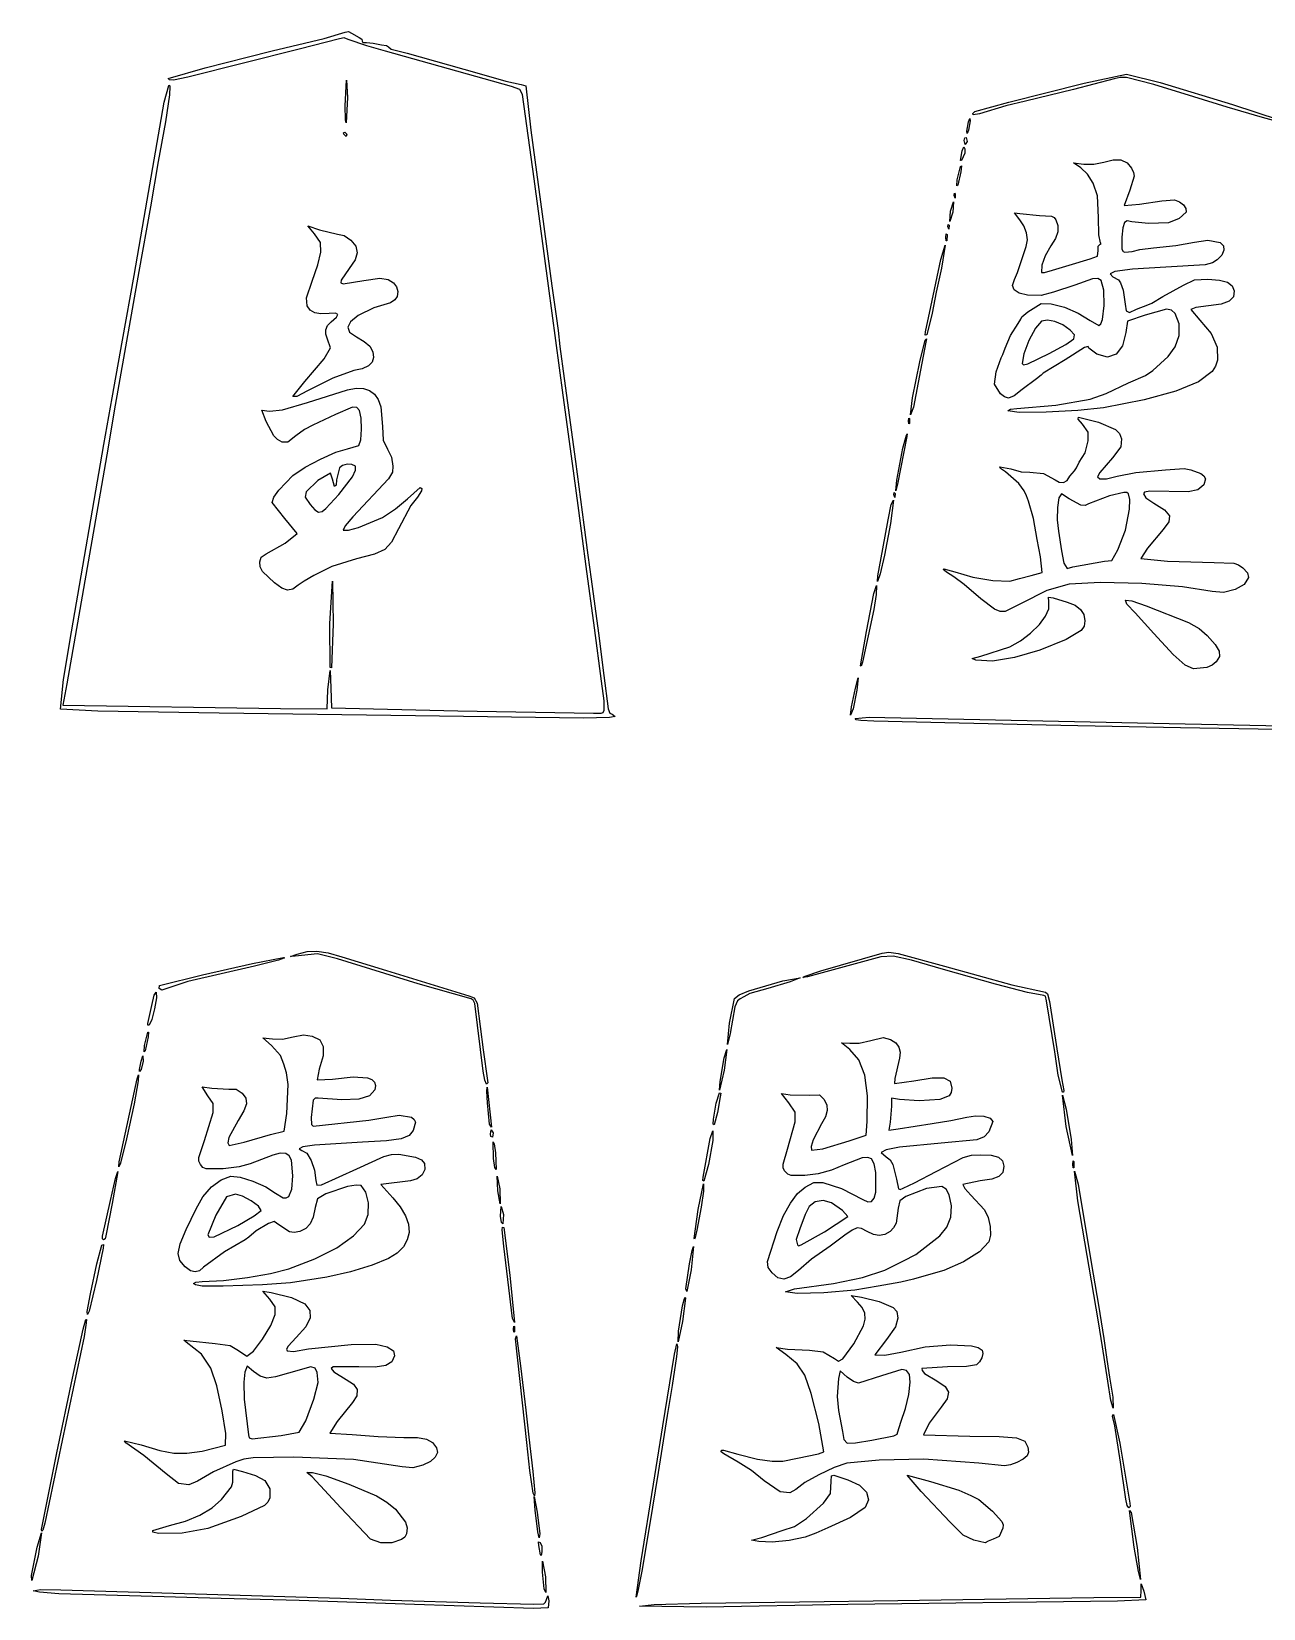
# Model space of a CAD drawing. Extents: x 42 to 612, y 45 to 848.
# Drawn here: x 305.9 to 462.7, y 261 to 461.8 of the extents above; entities that cross this region are included whole.
import ezdxf

# ---------------------------------------------------------------- set-up
doc = ezdxf.new("R2010")
doc.units = 0
doc.layers.get('0').update_dxf_attribs({"linetype": 'CONTINUOUS'})

msp = doc.modelspace()

# ---------------------------------------------------------------- linework, layer by layer
at = {"color": 7}
for points in [[(354.80625, 374.683867), (329.803125, 375.034043), (314.339701, 375.295497), (309.585889, 375.561595), (310.009566, 379.331352), (310.995589, 385.365625), (315.121872, 409.244271), (316.173353, 415.197396), (317.510054, 422.539583), (318.971136, 430.741667), (320.270611, 438.15), (322.816723, 452.834375), (323.381135, 454.950598), (323.478598, 455.000769), (323.536638, 454.829193), (323.490511, 453.760417), (322.952189, 450.320833), (322.026068, 445.269408), (321.068435, 439.478182), (319.583514, 431.270833), (317.752016, 420.952083), (316.425765, 413.54375), (315.654452, 408.913542), (314.824375, 404.01875), (312.516679, 390.921875), (310.393345, 378.751042), (309.920322, 376.063669), (337.608333, 375.631816), (343.561458, 375.576042), (343.637526, 378.023438), (343.920842, 380.470833), (344.009028, 378.203116), (344.122613, 375.716324), (360.192929, 375.31257), (377.456991, 375.042483), (378.416309, 375.02054), (378.686017, 375.131994), (378.834379, 375.397941), (378.822921, 376.611939), (378.493655, 379.099789), (377.574201, 385.894792), (376.518911, 393.7), (375.5839, 400.84375), (374.919266, 405.870833), (373.576003, 415.528125), (371.721618, 429.41875), (369.884801, 443.044792), (368.414406, 453.796188), (368.058703, 454.419937), (367.028889, 454.810601), (350.969792, 459.308041), (348.588542, 459.991804), (346.241344, 460.79373), (345.712329, 460.990566), (345.111679, 460.889985), (339.989583, 459.584981), (325.811118, 456.004242), (323.998524, 455.629648), (323.497146, 455.660855), (323.320833, 455.841338), (328.017187, 457.18132), (333.375, 458.540803), (336.55, 459.34974), (343.157466, 460.905966), (345.851083, 461.719692), (346.280601, 461.812967), (346.66428, 461.599994), (347.612547, 461.052307), (347.976316, 460.837488), (348.023894, 460.582169), (348.072806, 460.404819), (348.555522, 460.433446), (349.404226, 460.339519), (350.456235, 460.110417), (351.099232, 460.032695), (351.366667, 459.845833), (351.697396, 459.585086), (353.747917, 459.055708), (362.611458, 456.537166), (366.315625, 455.499496), (368.233854, 455.086191), (368.841046, 454.884896), (369.482635, 449.2625), (372.151487, 429.41875), (372.691581, 425.582292), (372.947142, 423.730208), (373.188733, 421.726545), (373.73224, 417.625504), (375.164615, 407.061458), (376.236706, 398.991667), (376.739388, 395.155208), (377.148646, 392.1125), (378.091912, 385.233333), (378.76861, 379.809375), (379.321037, 375.582927), (379.530614, 375.01225), (379.814429, 374.914583), (380.20625, 374.626664), (379.49444, 374.460464), (376.191423, 374.411971), (354.80625, 374.683867)], [(462.623958, 450.879025), (458.126042, 452.192152), (453.892708, 453.504221), (448.773788, 455.090107), (445.321736, 455.970022), (444.518093, 455.976866), (443.746705, 455.774266), (438.546875, 454.431903), (432.461458, 452.939335), (429.947917, 452.33635), (426.574876, 451.323631), (425.803467, 451.220394), (425.730191, 451.39345), (425.98684, 451.648989), (430.344792, 452.834719), (439.936096, 455.22224), (445.306344, 456.40625), (449.605665, 455.321326), (458.7875, 452.520394), (464.727396, 450.562636), (464.81082, 450.377511), (464.491047, 450.368088), (462.623958, 450.879025)], [(345.856639, 452.371354), (346.008854, 455.613109), (346.136013, 453.430296), (345.965469, 450.183204), (345.901914, 450.592464), (345.856639, 452.371354)], [(424.973591, 449.130208), (425.185417, 450.320833), (425.354234, 450.740525), (425.397242, 450.453125), (425.185417, 449.2625), (425.016599, 448.842808), (424.973591, 449.130208)], [(345.678125, 448.733333), (345.644946, 448.920195), (345.794806, 448.997917), (346.075, 448.733333), (345.958319, 448.46875), (345.678125, 448.733333)], [(424.65625, 447.955194), (424.730571, 448.294019), (424.909271, 448.343602), (425.013252, 447.798825), (424.756051, 447.432351), (424.65625, 447.955194)], [(424.214422, 445.66885), (424.391667, 446.63831), (424.610424, 447.145833), (424.741339, 446.899444), (424.705737, 446.341593), (424.316208, 445.379396), (424.157256, 445.373747), (424.214422, 445.66885)], [(423.762911, 442.9125), (424.161876, 444.632292), (424.291648, 444.721238), (424.226673, 443.970833), (423.827707, 442.251042), (423.697936, 442.162095), (423.762911, 442.9125)], [(430.2125, 413.521075), (430.538797, 413.726511), (431.336979, 413.813599), (436.32287, 414.245442), (440.663542, 414.991788), (442.700976, 415.745596), (445.558333, 417.080171), (447.736569, 418.041852), (448.656366, 418.677861), (450.599228, 420.42887), (451.519925, 421.667712), (451.996598, 423.119104), (451.998569, 424.595384), (451.49516, 425.908893), (451.050359, 426.346835), (450.38007, 426.466265), (447.675, 425.714583), (445.422338, 424.920833), (445.220037, 423.489199), (444.803758, 421.800382), (444.007412, 420.747071), (442.893228, 420.37567), (441.523438, 420.732585), (440.53125, 421.486621), (440.416493, 421.706188), (439.974153, 421.583488), (437.518307, 420.026042), (434.71383, 418.30625), (434.445833, 418.084132), (433.850521, 417.586583), (432.023996, 416.221201), (431.00504, 415.451426), (430.284176, 415.13125), (429.794019, 415.289633), (429.271443, 415.701503), (428.508821, 416.906022), (428.695396, 418.500325), (429.360621, 420.269273), (429.569166, 420.6875), (429.872484, 421.48125), (430.554739, 423.111718), (431.512239, 424.633073), (431.866146, 425.185628), (431.97656, 425.475412), (432.732848, 426.12392), (434.456126, 427.172067), (435.729721, 427.146651), (437.39303, 426.710945), (439.142109, 425.969774), (440.673014, 425.027963), (441.771114, 424.391667), (442.029268, 424.602988), (442.236347, 425.167346), (442.474367, 426.937534), (442.439341, 428.866958), (442.085439, 430.120346), (441.667454, 430.350665), (440.986896, 430.330081), (438.748488, 429.520085), (436.016056, 428.621719), (434.443452, 428.226643), (432.720591, 428.262891), (431.633981, 428.501469), (430.991199, 428.910459), (430.791076, 429.491237), (431.032444, 430.245176), (431.446252, 431.138542), (432.529165, 434.445833), (432.685197, 435.28706), (432.586715, 436.195662), (432.256583, 437.076214), (431.717662, 437.833294), (431.042462, 438.728181), (431.733801, 438.635087), (434.234325, 438.383998), (435.768085, 438.324172), (436.100857, 438.15177), (436.323528, 437.837448), (436.579143, 437.101911), (436.559788, 436.329558), (436.257917, 435.482328), (435.665986, 434.522166), (434.944117, 433.264446), (434.548359, 432.070642), (434.470595, 431.127469), (434.86795, 431.117349), (435.900989, 431.421884), (438.017655, 432.058736), (440.694842, 432.857301), (441.603497, 433.20506), (441.692189, 433.917487), (441.710012, 434.502477), (441.925419, 434.714465), (442.093638, 434.769313), (441.986405, 434.912902), (441.797946, 435.926782), (441.721822, 438.15), (441.612549, 440.908533), (441.060364, 442.515255), (440.322712, 443.636694), (439.472864, 444.462006), (438.546822, 445.086237), (439.869739, 444.927249), (441.166445, 444.912032), (442.407728, 445.200564), (443.599031, 445.493441), (444.593583, 445.458695), (445.380153, 445.098814), (445.947509, 444.416286), (446.200738, 443.885954), (446.259988, 443.405584), (445.714702, 441.60657), (445.01435, 439.665031), (446.939961, 439.826612), (449.791614, 440.263254), (451.417822, 440.387502), (452.041367, 440.139593), (452.550404, 439.737655), (452.858851, 439.272947), (452.880624, 438.836726), (452.027346, 437.997795), (450.66458, 437.462771), (448.111903, 437.370762), (445.992435, 437.606652), (445.408818, 437.731629), (445.041837, 437.505978), (444.833641, 436.840053), (444.726378, 435.644211), (444.731011, 434.101412), (444.862805, 433.815783), (445.110711, 433.703598), (446.036753, 433.807394), (447.013489, 434.057981), (448.73328, 434.26806), (451.5934, 434.581591), (453.97465, 435.017995), (455.662149, 435.261643), (457.21487, 434.96701), (457.64128, 434.544795), (457.71398, 433.981003), (457.445903, 433.354431), (456.849983, 432.743875), (456.23898, 432.360728), (455.31238, 432.132383), (450.301545, 431.832359), (446.064435, 431.570424), (443.838489, 431.279062), (443.227116, 430.957682), (443.558321, 430.589611), (444.275686, 430.2125), (444.554318, 429.809643), (444.868978, 428.88071), (445.138122, 427.122458), (445.275097, 426.252666), (445.66927, 426.03886), (446.571344, 426.451104), (448.019646, 427.0375), (448.512803, 427.235938), (449.923905, 428.06403), (452.560716, 429.517334), (453.955656, 430.19605), (455.679545, 430.286398), (457.140201, 430.165513), (458.150284, 429.891868), (458.756418, 429.444675), (459.005226, 428.803144), (458.916653, 428.024385), (458.39168, 427.476348), (457.354733, 427.115035), (455.73024, 426.896451), (454.131839, 426.683345), (453.49578, 426.429382), (454.651057, 425.071619), (456.089462, 423.363625), (456.849675, 421.620269), (456.900747, 419.970982), (456.650683, 419.222062), (456.211728, 418.545195), (454.478966, 417.220231), (451.601344, 416.007285), (447.571802, 414.903996), (442.38328, 413.908002), (439.095477, 413.560157), (435.065765, 413.350942), (431.652103, 413.323524), (430.212447, 413.521075)], [(422.900872, 438.936977), (423.283777, 440.139825), (423.210921, 438.810499), (422.8338, 437.620833), (422.900872, 438.936977)], [(423.354209, 440.950165), (423.407231, 441.224832), (423.51407, 441.110026), (423.493168, 440.602899), (423.354182, 440.950165)], [(339.195833, 415.341673), (340.725734, 417.251594), (343.157492, 420.147224), (343.958333, 421.555228), (343.590668, 422.658593), (343.369144, 423.280595), (343.375036, 423.854711), (343.608442, 424.381386), (344.069458, 424.861064), (344.729679, 425.448097), (344.911243, 425.801658), (344.607807, 425.947733), (343.813024, 425.912306), (342.763377, 425.868953), (341.964165, 426.012719), (341.386385, 426.353816), (341.001033, 426.902457), (340.924221, 427.890166), (341.663523, 430.016629), (342.381794, 432.117235), (342.75014, 433.734448), (342.702905, 434.971207), (341.927841, 436.049552), (341.083265, 437.091534), (342.572102, 436.562368), (344.85924, 436.033333), (345.736876, 435.849752), (346.576174, 435.265724), (347.215396, 434.469024), (347.39241, 433.650079), (347.102158, 432.73133), (346.339583, 431.635218), (345.352959, 430.180218), (345.311233, 429.808669), (345.574064, 429.683333), (348.217358, 430.113361), (350.250228, 430.394497), (351.328752, 430.228216), (351.978354, 429.837049), (352.399342, 429.318622), (352.569257, 428.715546), (352.46564, 428.070433), (352.171495, 427.635052), (351.615825, 427.273072), (349.484262, 426.657638), (347.499887, 425.65238), (346.530548, 424.856066), (346.169648, 424.155771), (346.415302, 423.52986), (347.265625, 422.956699), (348.278932, 422.37061), (348.9841, 421.735945), (349.379379, 421.054795), (349.463016, 420.329254), (349.26605, 419.711471), (348.794225, 419.237471), (348.023033, 418.891076), (346.927964, 418.656109), (344.283255, 417.703089), (341.047917, 416.052026), (339.693558, 415.340724), (339.195833, 415.341673)], [(422.326567, 435.636458), (422.369284, 436.05955), (422.458356, 435.96216), (422.448567, 435.16841), (422.35839, 435.171542), (422.326594, 435.636458)], [(422.560459, 436.981415), (422.613481, 437.256082), (422.72032, 437.141276), (422.699418, 436.634149), (422.560432, 436.981415)], [(419.739471, 423.597917), (420.402359, 426.772917), (421.684784, 432.799569), (422.203483, 434.605536), (421.774511, 431.703559), (421.092074, 428.637435), (420.567379, 425.968054), (419.88015, 423.219404), (419.692266, 423.154164), (419.739471, 423.597917)], [(435.45723, 420.839609), (437.598906, 421.983538), (438.593197, 422.676733), (438.686472, 423.193225), (438.125103, 423.807043), (437.211047, 424.470295), (436.194795, 424.911623), (435.231289, 425.08307), (434.475467, 424.936682), (433.720266, 424.054836), (432.882774, 422.471575), (432.231287, 420.777453), (432.034103, 419.563021), (432.203255, 419.392687), (432.725231, 419.509542), (435.45723, 420.839609)], [(418.079529, 415.197396), (418.980699, 419.750452), (419.665071, 422.528577), (419.84205, 422.708424), (419.782096, 422.275), (419.09365, 418.703125), (418.175929, 413.97594), (417.800896, 413.014583), (418.079529, 415.197396)], [(336.85054, 391.604738), (335.339574, 393.048229), (335.044902, 393.651516), (334.9625, 394.311955), (335.146931, 394.889249), (335.780327, 395.297475), (338.196935, 396.676374), (339.725, 397.906981), (338.144035, 399.830978), (336.556535, 401.841203), (336.780384, 402.519568), (337.381986, 403.441082), (339.182101, 405.305895), (340.745113, 406.342001), (342.716048, 407.389882), (344.663092, 408.240313), (346.154428, 408.684069), (347.596354, 409.11436), (347.832484, 409.841234), (347.925235, 411.182271), (347.867753, 412.601046), (347.653187, 413.561133), (347.309276, 413.950932), (346.775369, 414.010399), (344.608124, 413.04935), (341.719958, 411.695159), (340.668713, 411.154255), (339.579744, 410.328533), (338.553868, 409.532974), (337.837674, 409.53944), (337.251221, 409.857612), (336.74985, 410.361444), (335.804563, 412.183315), (335.232613, 413.601006), (336.222049, 413.472074), (337.85686, 413.657008), (341.047917, 414.598723), (346.130589, 416.185641), (347.227531, 416.388486), (348.167382, 416.37027), (348.951978, 416.129078), (349.583153, 415.662996), (350.062744, 414.970111), (350.392584, 414.048506), (350.610355, 411.511485), (350.689909, 409.773864), (351.229956, 408.630305), (351.735833, 407.605915), (351.895833, 406.488239), (351.849566, 405.725653), (351.350332, 404.853233), (346.830385, 400.015445), (345.846119, 398.872865), (345.577081, 398.310894), (346.263094, 398.327232), (347.532067, 398.673297), (350.609217, 399.958534), (352.26625, 401.029855), (353.784217, 402.314516), (355.401563, 403.752659), (355.589998, 403.633167), (355.575066, 403.330645), (355.042232, 402.538406), (354.214903, 401.487217), (352.637064, 398.482767), (351.740719, 396.800875), (350.900937, 395.855805), (349.586359, 395.269977), (347.265625, 394.665809), (344.162215, 393.702047), (341.864341, 392.555783), (340.607624, 391.847917), (339.874357, 391.349151), (339.166845, 390.822125), (338.519998, 390.68119), (337.794376, 390.938132), (336.85054, 391.604738)], [(417.554278, 412.220833), (417.593482, 412.590837), (417.687734, 412.551563), (417.687734, 411.890104), (417.593482, 411.85083), (417.554278, 412.220833)], [(428.492708, 388.263765), (426.772917, 389.607795), (424.65625, 391.398919), (423.333333, 392.387296), (422.407292, 392.989488), (421.955362, 393.303071), (422.055598, 393.418569), (423.434695, 393.034414), (425.732594, 392.331671), (428.273974, 391.916427), (430.462705, 391.849456), (431.70266, 392.191531), (433.169192, 392.54049), (434.590587, 392.926411), (434.339656, 394.942034), (433.94921, 397.139583), (433.476089, 399.808746), (432.839257, 402.021146), (432.592824, 402.682604), (432.299115, 403.337975), (431.585142, 404.26087), (429.899339, 405.763651), (429.252584, 406.179399), (429.197982, 406.402497), (430.582996, 406.122558), (431.895548, 405.763634), (433.01375, 405.698378), (434.758128, 405.542694), (436.209255, 404.750879), (436.743759, 404.427575), (437.265161, 404.403775), (437.73234, 404.669421), (438.104174, 405.214455), (438.673505, 405.870833), (438.94375, 406.248817), (439.274479, 406.986634), (440.047592, 408.185544), (440.439228, 409.695227), (440.406767, 410.805379), (439.695273, 411.831631), (439.152603, 412.481479), (439.174374, 412.721481), (441.721875, 412.065523), (443.921918, 411.165682), (444.415493, 410.635672), (444.655072, 409.943538), (444.584475, 408.938948), (443.5407, 407.521886), (441.923276, 405.653505), (441.600223, 405.11157), (441.891933, 404.848328), (442.748807, 404.874036), (444.121249, 405.19895), (446.505909, 405.691476), (450.259926, 406.008919), (452.641176, 406.189577), (453.505289, 406.032011), (454.752604, 405.54492), (455.154709, 405.247076), (455.340887, 404.884398), (455.154582, 404.096786), (454.371928, 403.446566), (453.171163, 403.198224), (448.271437, 403.290673), (447.616525, 403.183018), (447.47143, 402.941896), (447.769387, 402.438787), (448.78924, 401.768813), (450.142337, 400.923509), (450.760369, 400.176491), (450.693053, 399.389259), (449.990104, 398.423315), (447.989275, 396.058688), (447.149881, 394.728515), (450.515894, 394.370682), (456.450224, 394.205513), (458.986374, 394.128241), (459.575942, 393.92262), (460.102029, 393.534159), (460.692622, 392.879236), (460.851832, 392.302339), (460.297868, 391.431323), (459.125578, 390.760965), (457.650978, 390.412865), (456.190085, 390.508622), (452.440732, 391.1184), (447.267194, 391.524735), (442.004931, 391.658506), (437.989398, 391.450592), (435.163955, 390.658267), (431.898795, 389.007641), (429.855838, 387.972168), (429.223941, 387.981486), (428.492708, 388.263765)], [(416.071209, 404.680208), (416.853079, 408.78125), (417.283364, 410.42761), (417.371403, 410.575898), (417.361502, 410.236458), (416.206517, 404.415625), (415.936536, 403.357292)], [(343.363021, 401.079758), (345.05437, 402.865696), (346.770146, 405.10291), (347.173251, 405.982347), (347.149923, 406.489244), (346.707802, 406.697009), (346.110097, 406.713664), (345.520686, 406.558352), (345.10345, 406.250219), (344.752083, 404.746328), (344.679402, 404.048969), (344.4875, 403.886458), (344.222917, 404.82811), (343.987226, 405.60625), (342.362238, 404.638685), (340.870461, 403.225767), (340.755956, 402.542653), (341.377773, 401.595855), (341.980047, 400.931752), (342.461827, 400.637332), (342.897892, 400.693149), (343.363021, 401.079758)], [(413.658341, 392.509375), (414.286065, 395.948958), (414.985729, 399.653125), (415.327766, 401.599684), (415.653749, 402.166667), (415.25018, 399.190104), (414.485138, 395.155208), (413.935492, 392.773958), (413.614751, 391.774485), (413.658341, 392.509375)], [(415.681292, 402.850165), (415.734315, 403.124832), (415.841154, 403.010026), (415.820251, 402.502899), (415.681266, 402.850165)], [(438.4675, 393.669838), (442.515625, 394.383895), (443.445344, 394.473377), (444.191066, 395.834321), (445.168602, 398.330208), (445.67979, 401.017819), (445.71373, 402.218589), (445.56725, 402.94597), (445.366276, 403.107933), (444.970046, 403.128282), (443.134591, 402.697421), (440.484075, 401.704043), (440.03347, 401.486397), (439.474842, 401.517617), (437.992732, 402.337032), (437.021579, 402.960417), (436.705056, 402.457348), (436.511975, 401.222025), (436.47603, 399.665273), (436.630921, 398.197917), (437.009884, 395.684375), (437.323306, 394.108689), (437.745214, 393.435417), (438.4675, 393.669838)], [(343.936294, 380.845139), (343.906564, 386.428493), (344.210349, 391.847917), (344.297268, 386.410792), (344.101235, 380.801563), (343.936294, 380.845139)], [(411.454441, 381.052758), (412.208319, 385.434919), (413.148383, 390.26891), (413.461617, 391.284834), (413.424846, 390.128125), (413.150129, 388.244953), (411.700345, 381.529167), (411.537954, 381.007226), (411.454441, 381.052758)], [(426.111458, 381.760227), (425.640073, 381.974067), (426.772917, 382.296511), (430.459561, 383.469704), (431.82142, 384.226027), (433.09286, 385.201478), (434.248448, 386.325001), (435.014013, 387.361569), (435.397367, 388.324785), (435.406324, 389.228251), (435.386804, 389.814286), (435.978115, 389.726249), (437.753125, 389.171894), (438.767543, 388.760693), (439.466954, 388.243432), (439.87169, 387.598714), (440.002083, 386.805144), (439.907116, 386.120571), (439.5504, 385.56612), (437.620833, 384.415083), (434.278405, 383.045049), (431.056967, 382.102284), (428.240118, 381.652204), (426.111458, 381.760227)], [(453.819816, 380.682447), (452.769264, 381.124152), (451.235815, 382.495795), (448.79514, 385.173326), (446.403518, 387.795823), (445.36378, 388.913941), (445.196459, 389.402763), (445.984154, 389.31579), (447.809461, 388.706519), (453.211542, 386.586515), (454.558597, 385.800036), (455.554292, 384.926866), (456.597944, 383.768311), (457.10772, 382.920541), (457.136454, 382.232925), (456.736979, 381.554831), (456.227222, 381.125311), (455.538291, 380.826926), (453.819816, 380.682447)], [(410.305753, 375.840625), (410.8001, 378.221875), (411.142894, 379.544792), (410.993616, 377.957292), (410.499269, 375.576042), (410.154226, 374.782292)], [(464.521233, 372.966456), (452.172917, 373.171429), (436.959375, 373.46165), (423.994792, 373.759651), (413.146875, 374.006877), (411.477619, 374.099217), (410.902259, 374.18396), (410.748401, 374.357424), (412.549949, 374.50559), (450.717708, 373.699193), (463.020833, 373.463873), (474.331771, 373.315971), (474.565348, 373.531001), (474.6625, 374.032515), (474.75991, 374.593948), (475.019899, 373.631936), (475.18873, 372.746296), (469.87759, 372.838186), (464.521233, 372.966456)], [(322.150131, 339.957331), (322.192041, 340.341373), (327.686458, 341.735569), (334.036458, 343.152518), (338.005208, 343.926001), (338.131992, 343.893963), (338.056377, 343.821331), (337.365717, 343.574572), (334.301042, 342.81708), (325.81088, 340.876401), (322.485173, 339.785669), (322.150131, 339.957331)], [(363.4114, 329.47229), (362.336477, 338.071248), (362.147604, 338.491271), (361.878801, 338.665132), (355.138563, 340.557981), (344.884375, 343.740872), (342.324379, 344.377724), (339.460417, 344.095335), (338.90294, 344.043232), (339.725, 344.351213), (341.000966, 344.677757), (342.257664, 344.738123), (343.670166, 344.522101), (345.413542, 344.019479), (351.102083, 342.253729), (361.583817, 339.037851), (362.279384, 338.785466), (362.666409, 338.123457), (363.4241, 332.184269), (363.95615, 328.281665), (363.98406, 327.954657), (363.845898, 327.818644), (363.612486, 328.304403), (363.4114, 329.47229)], [(436.597637, 328.943229), (436.164223, 331.919792), (435.102079, 338.402083), (434.995241, 339.013006), (434.766059, 339.097938), (432.715538, 339.480895), (428.625, 340.54251), (422.010417, 342.388005), (417.934249, 343.579693), (415.621377, 344.085016), (414.0407, 344.020783), (412.161117, 343.503806), (404.680208, 341.463207), (404.102826, 341.382071), (404.275842, 341.508364), (406.382564, 342.228858), (414.205208, 344.460883), (415.039473, 344.588855), (416.230848, 344.441711), (422.142708, 342.811285), (430.699274, 340.455839), (435.014476, 339.525769), (435.236261, 339.311562), (435.494073, 338.303986), (436.430473, 332.316667), (437.0841, 328.347917), (437.328915, 326.992122), (437.289881, 326.797697), (437.150087, 326.760417), (436.597637, 328.943229)], [(394.773362, 335.557813), (395.410214, 338.718869), (396.019625, 339.191259), (397.228695, 339.696769), (401.53808, 340.937638), (403.754167, 341.351738), (402.497396, 340.807675), (399.653125, 339.978471), (397.338021, 339.345376), (396.610417, 338.926196), (396.134193, 338.666667), (395.782904, 338.415028), (395.464308, 337.626315), (394.867209, 334.234896), (394.507217, 332.845833), (394.773362, 335.557813)], [(320.727493, 335.515029), (321.213321, 337.816322), (321.525358, 339.130237), (321.78969, 339.510502), (321.824928, 338.769535), (321.591656, 337.401042), (321.228496, 336.039529), (320.874073, 335.319502), (320.703132, 335.292151), (320.727493, 335.515029)], [(320.305827, 332.713542), (320.705586, 334.433333), (320.821229, 334.404193), (320.779573, 333.822384), (320.371735, 332.052083), (320.246249, 331.894031), (320.305827, 332.713542)], [(327.620313, 302.089952), (326.791735, 302.235275), (326.5251, 302.433405), (326.815543, 302.608153), (327.658201, 302.683333), (330.33618, 302.821579), (333.406085, 303.186207), (336.354165, 303.702054), (338.666667, 304.293958), (341.992865, 305.566462), (344.780397, 306.980312), (346.922873, 308.472784), (348.313904, 309.98115), (348.754356, 311.222101), (348.802593, 312.709464), (348.493945, 314.058472), (347.863742, 314.884356), (347.234015, 314.940042), (346.153604, 314.755213), (343.402603, 313.842003), (342.340654, 313.216035), (342.017985, 312.097843), (341.766205, 310.885955), (341.375484, 309.999621), (340.822441, 309.402079), (340.083696, 309.056564), (339.371927, 308.933202), (338.747589, 309.015008), (337.410848, 309.905374), (336.794981, 310.300238), (336.087932, 310.074548), (334.504645, 309.121172), (333.560288, 308.305729), (333.094886, 307.975), (330.504082, 306.447379), (327.819041, 304.506392), (327.280046, 304.042566), (326.729927, 303.89032), (326.143538, 304.049813), (325.495735, 304.521209), (324.797583, 305.336414), (324.5819, 306.235305), (324.85542, 307.465676), (325.624878, 309.275321), (326.858524, 311.943803), (327.726504, 313.450431), (328.830176, 314.711636), (330.057737, 315.623214), (331.297386, 316.08096), (332.471574, 315.965348), (334.088998, 315.459986), (335.733498, 314.723331), (336.988917, 313.913837), (337.964302, 313.327039), (338.344254, 313.317127), (338.653232, 313.497066), (339.060828, 314.429073), (339.192209, 316.128215), (339.014859, 318.116164), (338.735523, 318.678459), (338.273734, 318.968348), (337.587983, 318.997368), (336.636763, 318.777054), (333.771875, 317.634567), (332.343634, 317.257824), (330.29488, 317.034175), (328.145788, 317.008811), (327.736889, 317.189354), (327.445767, 317.558738), (327.226642, 317.979498), (327.210896, 318.46862), (327.951941, 320.640842), (329.04512, 324.208378), (329.034534, 325.323762), (328.342731, 326.329093), (327.624546, 327.448201), (328.880179, 327.288816), (331.013938, 327.160758), (331.975275, 327.177774), (332.729284, 326.636486), (333.18545, 326.007738), (333.263399, 325.311092), (332.943143, 324.41517), (332.204695, 323.188595), (331.049547, 321.028702), (330.901917, 320.333081), (331.076988, 319.995815), (332.985613, 320.428091), (336.329972, 321.400329), (338.09432, 321.814164), (338.414413, 324.069181), (338.580184, 327.73956), (338.387762, 329.236627), (338.022433, 330.338218), (337.609974, 331.436213), (336.483854, 332.727194), (335.359375, 333.708084), (336.594953, 333.549546), (337.872573, 333.540206), (339.227663, 333.8059), (340.54586, 334.078372), (341.625793, 333.920888), (342.600998, 333.422685), (343.062448, 332.61133), (343.028766, 331.398709), (342.518577, 329.69671), (342.292093, 328.335137), (344.222917, 328.429752), (346.883391, 328.737764), (348.677878, 328.61634), (349.247154, 328.395384), (349.596066, 328.068022), (349.723324, 327.634572), (349.62764, 327.095353), (348.959989, 326.330852), (347.573666, 325.904331), (345.408556, 325.806918), (342.404541, 326.029743), (342.012091, 326.029152), (341.788786, 325.76649), (341.532898, 323.556127), (341.542671, 322.67616), (341.784914, 322.464113), (348.853125, 323.220345), (351.150846, 323.612669), (352.713657, 323.841547), (354.294466, 323.576156), (354.633707, 323.313831), (354.780079, 322.971527), (354.512483, 321.907297), (354.006737, 321.24852), (352.993553, 320.831293), (351.126558, 320.574567), (348.059375, 320.397293), (341.933206, 320.019105), (340.466261, 319.810911), (339.989583, 319.582535), (340.345448, 319.352136), (340.954198, 318.995623), (341.522404, 318.082295), (341.942333, 316.846466), (342.10625, 315.522451), (342.221579, 314.941985), (342.826552, 314.977648), (347.326823, 317.028116), (350.758022, 318.599377), (351.721022, 318.835455), (352.675719, 318.875595), (354.813334, 318.516089), (355.552619, 318.150717), (355.925543, 317.714048), (355.973376, 316.948357), (355.645819, 316.263053), (355.012937, 315.745855), (354.144792, 315.484484), (350.389799, 315.018473), (351.900808, 313.326701), (352.85973, 312.17076), (353.523817, 311.044248), (353.893926, 309.959555), (353.970917, 308.929071), (353.755649, 307.965186), (353.248978, 307.080291), (352.451765, 306.286776), (351.364868, 305.597031), (349.275208, 304.745864), (346.508996, 303.917582), (343.527817, 303.233633), (340.793255, 302.815466), (338.882302, 302.520826), (335.300505, 302.268573), (330.332292, 302.067992), (327.620313, 302.089952)], [(401.902083, 301.344198), (403.026563, 301.731257), (407.995395, 302.433082), (411.701929, 303.192742), (414.546347, 304.112849), (416.928829, 305.296014), (418.478256, 306.122917), (421.554407, 308.489059), (422.430195, 309.588015), (422.93415, 310.883773), (423.046558, 312.289917), (422.747705, 313.72003), (422.344665, 314.42068), (421.787003, 314.768389), (419.830412, 314.50158), (417.225268, 313.516486), (416.435477, 312.94361), (416.239113, 312.026723), (415.966083, 310.111024), (415.659383, 309.503056), (415.207556, 309.036561), (414.543735, 308.657086), (413.836429, 308.530185), (413.082941, 308.655811), (412.280576, 309.033915), (411.567764, 309.417959), (411.008985, 309.492243), (410.382813, 309.219724), (409.467817, 308.563354), (407.578772, 307.180853), (405.223299, 305.512434), (403.531996, 304.071999), (402.528477, 303.270959), (401.684139, 302.956363), (400.932184, 303.121977), (400.205813, 303.761563), (399.693955, 304.453372), (399.586781, 305.220883), (400.828695, 309.032936), (401.662127, 311.060703), (402.521853, 312.66506), (403.423465, 313.870881), (404.382552, 314.703037), (405.487925, 315.259442), (406.640427, 315.269192), (409.031982, 314.495286), (411.724528, 313.101699), (412.35979, 312.810843), (412.843348, 312.863508), (413.187847, 313.266653), (413.405929, 314.027238), (413.393199, 316.543736), (413.173507, 317.674301), (412.863639, 318.308831), (412.394815, 318.477312), (411.670192, 318.404415), (409.382939, 317.518468), (407.754374, 316.855162), (406.071212, 316.402958), (404.357129, 316.166655), (402.635799, 316.151048), (402.198767, 316.343999), (401.789715, 316.771999), (401.601986, 317.15514), (401.585628, 317.619231), (402.169974, 319.539594), (403.108742, 322.988517), (403.109579, 324.244646), (402.325496, 325.405327), (401.372917, 326.624633), (402.481891, 326.454611), (404.971329, 326.377909), (406.212357, 326.420123), (406.805844, 325.85742), (407.152842, 325.140437), (407.221551, 324.424993), (407.00575, 323.647992), (406.499219, 322.746344), (405.433097, 320.693428), (405.171199, 319.859457), (405.19186, 319.413308), (406.662715, 319.575517), (410.011086, 320.590333), (412.166938, 321.325505), (412.295631, 323.050561), (412.350543, 326.296594), (411.993245, 328.929067), (411.232931, 330.910041), (410.078793, 332.201573), (409.045833, 333.047525), (410.081968, 333.011965), (411.273436, 333.016023), (412.778893, 333.3632), (414.309497, 333.735296), (415.277988, 333.482315), (415.925026, 333.058922), (416.334436, 332.519701), (416.502337, 331.87262), (416.424851, 331.125645), (415.79929, 328.534947), (415.781225, 327.873916), (418.237802, 328.22343), (420.573103, 328.623691), (422.058134, 328.620464), (422.840736, 328.185159), (423.06875, 327.289186), (422.989505, 326.723934), (422.73046, 326.31505), (421.54512, 325.845223), (418.931755, 325.682435), (416.388021, 325.845223), (415.395833, 326.034612), (415.392923, 325.00779), (415.22015, 322.952692), (415.050287, 321.924389), (416.239669, 322.102745), (420.555208, 322.785714), (422.936458, 323.157427), (424.970919, 323.609414), (426.079839, 323.780026), (427.127548, 323.72127), (427.929388, 323.464638), (428.3007, 323.041619), (427.764072, 321.718702), (427.186749, 321.094772), (426.240717, 320.711334), (421.700934, 320.307018), (416.424361, 319.794923), (414.716333, 319.445734), (414.072917, 319.104513), (414.716939, 318.566377), (415.209599, 318.177183), (415.580952, 317.588153), (416.008661, 315.702156), (416.26202, 314.487679), (416.503574, 314.397946), (416.891417, 314.563284), (418.30625, 315.2335), (421.084375, 316.687544), (424.50684, 318.47582), (425.560522, 318.753089), (426.694309, 318.815799), (428.097733, 318.745066), (429.021167, 318.50032), (429.528428, 318.050603), (429.683333, 317.364957), (429.546682, 316.572048), (429.070082, 316.037674), (428.153566, 315.699198), (426.697166, 315.493982), (424.4721, 315.033528), (424.704454, 314.523318), (425.501065, 313.681639), (427.25004, 311.790847), (427.695317, 310.836349), (427.949681, 309.690591), (427.984577, 308.576614), (427.771454, 307.717455), (426.590146, 306.455865), (424.553833, 305.169471), (422.057686, 304.066582), (419.496875, 303.355507), (418.173958, 302.954558), (416.586458, 302.60716), (413.676042, 302.059843), (410.718397, 301.586269), (406.795317, 301.24956), (403.36911, 301.138757), (401.902083, 301.342901)], [(319.647094, 329.670833), (319.88125, 330.729167), (320.093075, 331.390625), (320.1153, 330.729167), (319.881144, 329.670833), (319.671128, 329.406257), (319.646988, 329.670833)], [(393.561596, 328.149479), (394.088504, 331.131796), (394.424932, 332.209114), (394.091385, 329.560839), (393.513204, 327.025), (393.561596, 328.149479)], [(317.08516, 317.896875), (319.37325, 328.480208), (319.551067, 328.975932), (319.496414, 328.215625), (318.971877, 325.305208), (318.003211, 320.827876), (317.234047, 317.740248), (317.032956, 317.256232), (317.08516, 317.896875)], [(364.237138, 322.705571), (363.951341, 325.426884), (363.878231, 326.921299), (363.923633, 327.421875), (364.464706, 322.308696), (364.237138, 322.705571)], [(392.730249, 323.34872), (393.066191, 325.377228), (393.511855, 326.675353), (393.663084, 326.636211), (393.58734, 326.206485), (393.247906, 324.175834), (392.836453, 322.616248), (392.679906, 322.72645), (392.730249, 323.34872)], [(437.635094, 322.418498), (437.16157, 326.389365), (437.613055, 324.594881), (438.270227, 320.737548), (438.433289, 318.702187), (437.635094, 322.418498)], [(364.33125, 321.45314), (364.431051, 321.975983), (364.688252, 321.609508), (364.584271, 321.064731), (364.405571, 321.114314), (364.33125, 321.45314)], [(391.420773, 315.937265), (392.29329, 320.868146), (392.644207, 321.864064), (392.634417, 320.612585), (392.09181, 317.554134), (391.497026, 315.462232), (391.354799, 315.513733), (391.420853, 315.937265)], [(364.735189, 318.339973), (364.663699, 320.456639), (364.809928, 320.185521), (364.985644, 319.041277), (365.057134, 316.924611), (364.910906, 317.195729), (364.735189, 318.339973)], [(438.466151, 317.632292), (438.508868, 318.055384), (438.59794, 317.957994), (438.58815, 317.164244), (438.497973, 317.167376), (438.466177, 317.632292)], [(314.953835, 308.438021), (315.959278, 313.002083), (316.598598, 315.771047), (316.913869, 316.66942), (316.190842, 312.624126), (315.383333, 308.493769), (315.300377, 308.127387), (315.100917, 307.975), (314.941215, 308.111012), (314.953835, 308.438021)], [(365.266102, 314.201519), (365.210725, 316.086411), (365.530686, 314.466102), (365.586089, 312.581237), (365.266102, 314.201519)], [(443.311333, 287.535938), (442.9125, 289.983333), (442.246173, 294.348958), (441.72542, 297.523958), (439.119539, 312.935938), (438.671679, 316.70625), (439.150241, 315.049783), (440.131306, 309.165625), (441.062771, 303.609375), (441.746137, 299.640625), (442.425138, 295.407292), (442.798994, 292.761458), (443.157689, 290.5125), (443.562823, 287.928159), (443.595072, 286.54375), (443.311333, 287.535938)], [(332.184375, 309.823432), (334.261235, 311.027984), (335.167552, 311.730708), (334.820366, 312.262415), (333.888622, 312.948532), (332.771836, 313.539914), (331.869521, 313.78742), (330.717551, 313.45669), (329.361244, 311.113051), (328.347917, 308.608995), (328.529435, 308.298491), (329.151671, 308.372804), (332.184375, 309.823432)], [(390.285288, 308.155896), (390.788505, 311.85184), (391.473372, 315.088799), (391.479723, 314.192708), (391.170874, 312.156528), (390.625343, 309.193244), (390.391841, 308.263203), (390.317955, 308.085379), (390.285235, 308.155896)], [(365.614691, 310.993367), (365.689462, 312.208333), (365.984717, 311.200919), (365.912744, 310.001179), (365.742108, 310.200738), (365.614691, 310.993367)], [(406.874133, 309.001239), (409.839583, 310.947514), (409.158493, 311.734326), (407.767234, 312.671354), (406.680118, 312.987981), (405.691231, 312.818099), (404.903138, 312.206802), (404.418403, 311.199186), (403.734826, 309.387769), (403.256806, 308.039396), (403.406901, 307.352118), (403.545875, 307.232242), (403.898378, 307.337913), (406.874133, 309.001239)], [(367.136706, 297.955758), (366.554755, 302.947917), (366.055301, 307.18125), (365.821112, 309.249799), (365.871819, 309.583563), (366.033606, 309.535804), (366.824604, 303.4783), (367.38478, 297.446594), (367.13668, 297.955758)], [(313.01137, 298.868915), (313.412346, 301.095833), (314.220675, 304.932292), (314.878032, 307.300313), (315.067673, 307.400693), (315.04725, 306.90317), (314.168896, 302.798083), (313.235386, 298.903545), (313.053883, 298.468885), (313.01137, 298.868915)], [(389.202083, 301.725145), (389.667608, 304.92869), (390.005856, 306.604508), (390.197843, 307.149791), (389.872131, 304.17046), (389.325379, 301.3955), (389.202083, 301.725145)], [(324.64375, 276.938766), (323.05625, 278.204057), (320.233344, 280.534193), (317.944553, 282.126002), (317.770245, 282.390109), (319.886912, 281.893989), (322.260134, 281.174264), (324.04518, 280.828502), (325.687901, 280.809214), (327.63415, 281.068912), (330.631297, 281.853084), (330.6545, 283.315461), (330.201541, 286.213186), (329.495367, 289.379844), (328.75892, 291.649018), (327.550949, 293.41017), (325.586355, 294.959987), (325.307977, 295.219877), (326.098958, 295.133554), (329.289754, 294.787108), (331.188927, 294.511624), (332.28661, 293.885938), (333.329148, 293.166747), (334.157848, 293.816965), (335.309021, 295.318408), (336.37506, 297.072566), (336.948357, 298.48093), (336.941921, 299.446289), (336.242104, 300.443477), (335.359375, 301.449026), (336.417708, 301.278872), (339.000452, 300.641021), (340.701895, 299.841761), (341.358335, 298.986269), (341.407849, 298.033357), (340.832395, 296.911868), (339.613928, 295.550643), (338.577971, 294.426704), (338.393637, 294.076283), (338.444126, 293.855365), (339.286752, 293.767459), (341.180208, 294.093821), (346.618084, 294.650451), (349.753125, 294.708878), (351.196169, 294.349355), (351.98267, 293.838762), (352.108294, 293.200614), (351.799612, 292.438028), (351.017344, 291.974898), (349.649378, 291.776753), (347.583601, 291.809117), (344.310044, 291.820494), (344.047736, 291.615052), (344.38336, 291.18351), (345.974908, 290.206324), (346.92537, 289.613818), (347.378027, 288.910557), (347.32684, 288.119036), (346.765774, 287.26175), (344.811648, 284.851845), (343.876736, 283.352055), (346.736458, 283.216059), (350.04375, 282.940681), (353.30765, 282.827624), (355.038418, 282.797002), (356.196037, 282.601042), (356.947945, 282.186175), (357.461582, 281.498834), (357.583085, 280.894469), (357.318747, 280.303674), (356.691128, 279.755271), (355.722793, 279.27808), (354.456157, 278.942162), (353.119849, 279.094856), (346.893942, 280.011918), (339.328125, 280.316146), (334.130696, 280.233854), (332.937356, 280.05054), (331.919792, 279.710198), (329.103338, 278.450288), (327.055454, 277.239492), (325.925326, 276.802784), (324.64375, 276.938687)], [(388.260802, 296.333333), (388.806303, 299.557331), (389.05205, 300.531124), (389.132047, 300.690213), (389.169698, 300.566667), (388.787091, 297.561569), (388.222755, 295.012322), (388.260802, 296.333333)], [(401.212182, 275.877629), (399.185421, 277.296801), (397.562996, 278.60625), (395.885591, 279.664239), (394.030729, 280.722573), (393.7, 280.9875), (393.752506, 281.182154), (394.016405, 281.213451), (395.816667, 280.698972), (398.330208, 280.053997), (400.204834, 279.780947), (401.547919, 279.785673), (403.438969, 280.164752), (406.112795, 280.722917), (406.785498, 280.969111), (406.136634, 284.607132), (405.178487, 288.426925), (404.361306, 290.740177), (403.381029, 292.182116), (401.933595, 293.387965), (400.711458, 294.279029), (402.166667, 294.067336), (404.938839, 293.916338), (406.671238, 293.719792), (408.119792, 292.859592), (408.649325, 292.538219), (409.180586, 292.847421), (410.614667, 294.72086), (411.818799, 297.026674), (412.022923, 297.895032), (411.975419, 298.649681), (411.661354, 299.350752), (411.065795, 300.058376), (410.236458, 300.87615), (411.559375, 300.683718), (413.827363, 300.149032), (415.589932, 299.35977), (416.054808, 298.840161), (416.189583, 298.010236), (415.899832, 296.889908), (414.734375, 295.274894), (413.279167, 293.335631), (414.551555, 293.307565), (416.586458, 293.672366), (419.672194, 294.339473), (422.900839, 294.616647), (425.555414, 294.486028), (426.44337, 294.262213), (426.91894, 293.929752), (427.011504, 293.488819), (426.890941, 292.948496), (426.606379, 292.436415), (426.206946, 292.080209), (424.948757, 291.87261), (422.527783, 291.818086), (419.26039, 291.616183), (419.27853, 291.330125), (419.611608, 290.956117), (421.141684, 290.013178), (422.203796, 289.319819), (422.642308, 288.580073), (422.468382, 287.726736), (421.693181, 286.692605), (420.200736, 284.655425), (419.471105, 283.145733), (425.373006, 282.968144), (429.115808, 282.950823), (431.289563, 282.771886), (432.353153, 282.345533), (432.765465, 281.585961), (432.833489, 280.964339), (432.650331, 280.474658), (432.169021, 280.052466), (431.342588, 279.63331), (430.557351, 279.328157), (429.780548, 279.21581), (426.508333, 279.533562), (419.496875, 280.057939), (413.815656, 279.949129), (409.707292, 279.562745), (408.074754, 278.979219), (406.14514, 278.068541), (404.369296, 277.063768), (403.198065, 276.19796), (402.451335, 275.769662), (401.212182, 275.877523)], [(307.18125, 271.088194), (309.128372, 280.855208), (311.139496, 290.380208), (312.501879, 296.593141), (312.850115, 297.818169), (312.908677, 297.82998), (312.877888, 297.391667), (312.610447, 295.671875), (309.835973, 282.442708), (307.596011, 271.893056), (307.342662, 271.029228), (307.228818, 270.901359), (307.18125, 271.088194)], [(367.283444, 296.597917), (367.322649, 296.96792), (367.4169, 296.928646), (367.4169, 296.267188), (367.322649, 296.227913), (367.283444, 296.597917)], [(369.771692, 275.724117), (369.372462, 278.60625), (368.960056, 282.178125), (367.50625, 295.379219), (367.636663, 295.761939), (368.156649, 291.947521), (368.834167, 286.279167), (369.240329, 282.839583), (369.718802, 278.473958), (369.984751, 275.752649), (369.938029, 275.405208), (369.771692, 275.724117)], [(382.877219, 262.466667), (383.506663, 267.096875), (385.097946, 276.886458), (386.297091, 284.294792), (387.754283, 293.422917), (388.06972, 294.745833), (388.13618, 294.363221), (388.03621, 293.137699), (387.481128, 289.454167), (386.840545, 285.617708), (385.672912, 278.341667), (384.583702, 271.594792), (383.607231, 265.816331), (383.105414, 263.270879), (382.943864, 262.580241), (382.877219, 262.466667)], [(337.693053, 283.0839), (339.985244, 283.498369), (340.830449, 284.953495), (341.849763, 287.693126), (342.401895, 289.811295), (342.28188, 291.107813), (342.030247, 291.634726), (341.485217, 291.799705), (338.611289, 291.022961), (336.984162, 290.528684), (335.87778, 290.385989), (335.033067, 290.605007), (334.190949, 291.195866), (333.378625, 291.879417), (333.090203, 291.129799), (332.954362, 289.856551), (333.004057, 287.693546), (333.525627, 283.1592), (333.62122, 282.783788), (334.020927, 282.652007), (337.693053, 283.0839)], [(412.882292, 282.455673), (415.68748, 283.015786), (416.104648, 283.244161), (416.189583, 283.545042), (416.559683, 284.78398), (417.172478, 286.486589), (417.601185, 288.28698), (417.784817, 289.850175), (417.662386, 290.841192), (417.286793, 291.331616), (416.695592, 291.471572), (414.116494, 290.662228), (411.205045, 289.71875), (410.548263, 289.952308), (409.746185, 290.513823), (408.840649, 291.308922), (408.637925, 290.315385), (408.480859, 288.016437), (408.664807, 286.253529), (409.163758, 283.567188), (409.323789, 282.556117), (409.738559, 282.11106), (410.795562, 282.116188), (412.882292, 282.455673)], [(445.214719, 274.968229), (444.521537, 279.664583), (443.819412, 284.289209), (443.53652, 285.54598), (443.647751, 285.75), (444.466768, 282.111979), (445.746188, 274.439063), (445.764903, 274.018623), (445.621436, 273.84375), (445.395178, 274.174066), (445.214719, 274.968229)], [(322.064062, 270.585697), (321.347183, 270.753768), (321.340209, 270.973295), (323.498501, 271.596697), (325.515723, 272.151967), (327.343175, 272.916223), (328.903172, 273.850516), (330.118032, 274.915895), (331.375557, 276.523529), (331.55525, 277.135309), (331.560249, 277.874862), (331.535654, 278.522211), (331.646239, 278.798814), (332.774343, 278.496501), (334.438599, 277.977574), (335.601512, 277.354046), (336.237458, 276.299427), (336.253777, 275.129695), (336.000621, 274.600404), (335.557813, 274.160827), (332.595028, 272.77609), (328.347917, 271.24697), (325.094448, 270.635713), (322.064062, 270.585697)], [(349.07945, 269.887779), (345.282838, 273.85354), (341.64741, 277.813982), (340.976559, 278.341667), (341.682202, 278.341667), (343.371514, 277.921138), (346.307066, 276.854497), (349.843378, 275.403542), (351.150577, 274.596566), (352.254926, 273.679497), (353.530958, 272.055024), (353.720637, 271.321378), (353.645893, 270.56289), (353.422968, 270.145838), (353.012434, 269.810791), (351.804969, 269.412793), (350.376355, 269.421066), (349.07945, 269.887779)], [(398.487874, 269.56594), (397.587232, 269.742708), (398.884749, 270.094975), (401.474358, 270.95487), (403.034606, 271.4625), (404.584376, 272.48745), (406.730729, 274.457319), (407.643191, 275.691752), (407.726224, 277.25452), (407.767936, 277.917857), (408.030151, 278.020648), (409.839583, 277.429886), (411.322245, 276.744704), (412.22005, 275.862508), (412.473324, 274.879962), (412.022396, 273.89373), (410.152655, 272.632372), (407.273125, 271.311582), (405.738542, 270.648192), (404.421443, 270.123082), (402.372069, 269.707681), (400.193265, 269.491972), (398.487874, 269.56594)], [(425.884049, 269.727019), (424.510551, 270.370469), (422.841341, 272.018231), (419.166596, 275.932794), (417.382616, 278.035385), (420.358729, 277.225654), (423.978652, 276.103689), (425.474712, 275.413655), (426.488701, 274.902083), (428.262574, 273.447219), (429.455649, 272.117456), (429.605335, 271.695906), (429.558529, 271.265888), (429.083672, 270.213564), (428.343642, 269.875), (427.698958, 269.610417), (427.324358, 269.38645), (425.884049, 269.727019)], [(370.3633, 270.801042), (370.041699, 273.579167), (369.903137, 275.298958), (370.294932, 273.314583), (370.616559, 270.536458), (370.528774, 270.031617), (370.3633, 270.801042)], [(446.277127, 268.840506), (445.67557, 273.520032), (445.917161, 273.286299), (446.644097, 268.818806), (447.107151, 264.746105), (446.824715, 265.763117), (446.277127, 268.840506)], [(305.920616, 265.244792), (306.640068, 268.849789), (307.195114, 270.66875), (306.750756, 267.724973), (305.950461, 264.59897), (305.920616, 265.244792)], [(370.719985, 267.890625), (370.50935, 269.08125), (370.447051, 269.540173), (370.664528, 269.445634), (370.85942, 268.974831), (370.875163, 268.255009), (370.784517, 267.779378), (370.719985, 267.890625)], [(371.188086, 263.54704), (370.977689, 265.689953), (370.972927, 267.080048), (371.340506, 265.095643), (371.371019, 263.068356), (371.18798, 263.54704)], [(369.799314, 261.04805), (354.673958, 261.542636), (347.265625, 261.801293), (339.989583, 262.06659), (330.067708, 262.336439), (319.88125, 262.59753), (309.380778, 262.927839), (306.914667, 263.107939), (306.122917, 263.30738), (307.054984, 263.456466), (309.628646, 263.416362), (328.215625, 262.865844), (345.265825, 262.340064), (351.63125, 262.097626), (363.008333, 261.774887), (369.872736, 261.579254), (371.117263, 261.648297), (371.350674, 261.842129), (371.479498, 262.202083), (371.641162, 262.646762), (371.779191, 262.003646), (371.693758, 261.110677), (369.799314, 261.04805)], [(383.290842, 261.340574), (385.158473, 261.540603), (391.141122, 261.728056), (416.189583, 262.081883), (432.726042, 262.33464), (441.126563, 262.454893), (447.145833, 262.466667), (447.16065, 263.326563), (447.175731, 264.186458), (447.50953, 263.260417), (447.748739, 262.144325), (444.158873, 261.997031), (409.83961, 261.543562), (391.818108, 261.229303), (383.290868, 261.340574)]]:
    msp.add_lwpolyline(points, close=True, dxfattribs=at)

doc.saveas('drawing.dxf')
